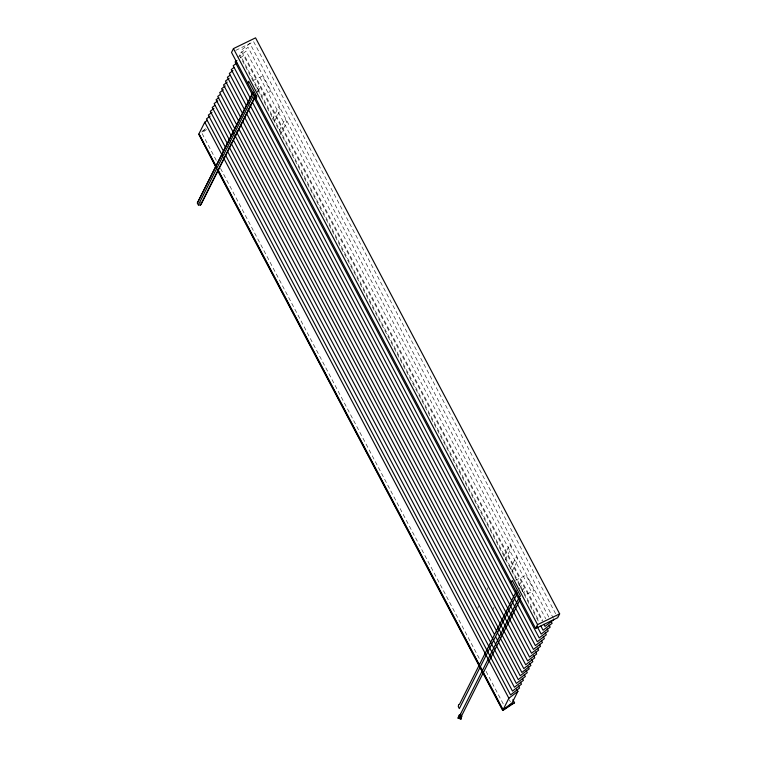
<?xml version="1.0" encoding="UTF-8"?>
<svg xmlns="http://www.w3.org/2000/svg" width="757" height="757" viewBox="0 0 757 757"><rect width="100%" height="100%" fill="white"/><g stroke="black" fill="none" stroke-linecap="round" stroke-linejoin="round"><path stroke-width="0.57" stroke-dasharray="3.79 2.84" d="M256.822 89.581L258.411 86.412L256.311 86.232M257.276 92.184L259.433 88.332L258.411 86.412M257.834 91.502L259.433 88.332M272.369 119.294L278.699 106.709L280.317 109.784L273.987 122.369M279.38 130.535L285.181 119L286.808 122.076L280.478 134.661M477.629 608.458L479.219 605.316M487.129 589.58L488.71 586.438M504.011 556.017L509.811 544.482L511.429 547.557L505.099 560.142M509.963 569.359L516.293 556.774L517.92 559.839L512.12 571.384M492.599 610.18L494.179 607.038M519.103 585.776L520.693 582.625L521.705 584.546L519.595 588.757M522.15 591.539L523.73 588.388L524.743 590.309L523.163 593.46M237.953 57.362L246.082 51.145L545.759 618.8M240.537 57.75L244.151 54.987L542.731 620.541M202.592 130.98L206.207 128.217M201.674 132.068L206.481 128.652M206.604 129.513L201.797 132.929L216.701 161.156M235.739 50.388L253.623 41.682L557.171 616.652M253.008 80.602L262.48 75.993L270.59 91.351L260.067 96.47M515.508 580.326L526.03 575.206L534.139 590.564L524.667 595.172M553.481 618.45L249.942 43.48L240.906 50.388L542.249 621.175M548.797 617.059L248.012 47.312L238.975 54.22L538.662 621.876M242.221 58.819L539.145 621.242M509.338 699.799L510.436 701.89M220.561 168.47L479.957 659.811M486.032 671.308L503.689 704.758"/><path stroke-width="1.14" d="M519.51 596.781L460.379 714.353L458.912 715.308L458.08 718.128L460.937 719.15L461.392 716.273L520.523 598.702M460.937 719.15L461.761 716.33L460.379 714.353L458.08 718.128L461.761 716.33M233.459 48.599L231.528 52.441L535.634 628.452L557.72 617.703L559.65 613.861L255.554 37.85L233.459 48.599L537.555 624.62L535.634 628.452M207.475 120.164L204.769 122.237L198.977 133.743L216.095 166.152M247.747 83.156L248.712 81.245L256.822 96.603L255.857 98.524M255.185 96.782L201.551 203.406L200.463 205.147L198.362 204.958L197.35 203.037L253.103 92.193M253.131 92.562L197.35 203.037M198.362 204.958L254.115 94.114M200.463 205.147L255.686 95.354M511.306 582.37L512.271 580.458L520.381 595.816L519.416 597.737M516.463 591.028L459.423 704.455L458.61 704.559L458.307 706.678L459.319 708.59L517.476 592.958M217.373 170.022L502.705 710.492L511.543 703.982L514.542 702.799L512.886 699.667M480.449 666.898L503.083 709.754L508.865 698.247L517.902 691.34L516.794 689.249M517.902 691.34L512.111 702.846L503.083 709.754M236.922 60.513L235.115 61.894L252.223 94.303M236.799 62.963L233.194 65.727L250.302 98.136M233.97 67.487L231.264 69.559L248.921 103.018M232.948 70.638L229.333 73.401L246.441 105.81M230.109 75.161L227.403 77.233L244.511 109.642M229.087 78.312L225.472 81.065L242.581 113.474M227.157 82.144L223.542 84.907L240.65 117.316M225.226 85.976L221.612 88.739L238.72 121.148M223.296 89.818L219.681 92.581L236.79 124.981M220.467 94.341L217.761 96.413L234.869 128.822M218.792 97.662L216.086 99.735L233.743 133.185M217.77 100.804L214.155 103.567L231.264 135.976M214.941 105.337L212.225 107.409L229.891 140.859M213.909 108.478L210.295 111.241L227.403 143.65M211.979 112.31L208.364 115.073L225.482 147.483M210.049 116.152L206.443 118.915L223.552 151.324M554.039 619.491L545.002 626.399L543.904 624.307M514.542 702.799L502.705 710.492M537.555 624.62L559.65 613.861M551.001 621.232L552.108 623.323L543.072 630.231L540.867 626.048M549.071 625.074L550.178 627.165L541.141 634.073L537.281 626.749M547.15 628.906L548.248 630.997L539.221 637.905L253.879 97.435M545.22 632.748L546.317 634.839L537.29 641.737L252.507 102.318M543.289 636.58L544.387 638.671L535.36 645.579L250.028 105.109M541.359 640.413L542.466 642.504L533.43 649.411L248.097 108.942M539.429 644.254L540.536 646.346L531.499 653.244L246.167 112.774M537.498 648.087L538.606 650.178L529.569 657.085L244.237 116.616M535.568 651.919L536.675 654.01L527.638 660.918L242.865 121.499M533.638 655.761L534.745 657.852L525.708 664.76L240.376 124.28M531.717 659.593L532.814 661.684L523.787 668.592L239.004 129.163M529.786 663.425L530.884 665.517L521.857 672.424L236.525 131.955M528.112 666.747L529.219 668.838L520.182 675.746L234.85 135.276M526.181 670.588L527.288 672.68L518.252 679.587L495.627 636.722M524.251 674.421L525.358 676.512L516.321 683.42L230.989 142.95M522.33 678.263L523.428 680.344L514.391 687.252L229.059 146.782M520.4 682.095L521.497 684.186L512.47 691.094L227.687 151.665M233.468 140.159L494.52 634.631M518.469 685.927L519.567 688.018L510.54 694.926L225.208 154.456M204.769 122.237L222.426 155.687M223.533 157.778L508.865 698.247M217.742 169.284L479.351 664.807M215.906 166.521L198.798 134.112L216.275 167.931M217.562 169.653L502.894 710.123M201.05 202.45L201.551 203.406M460.379 714.353L461.392 716.273"/></g></svg>
